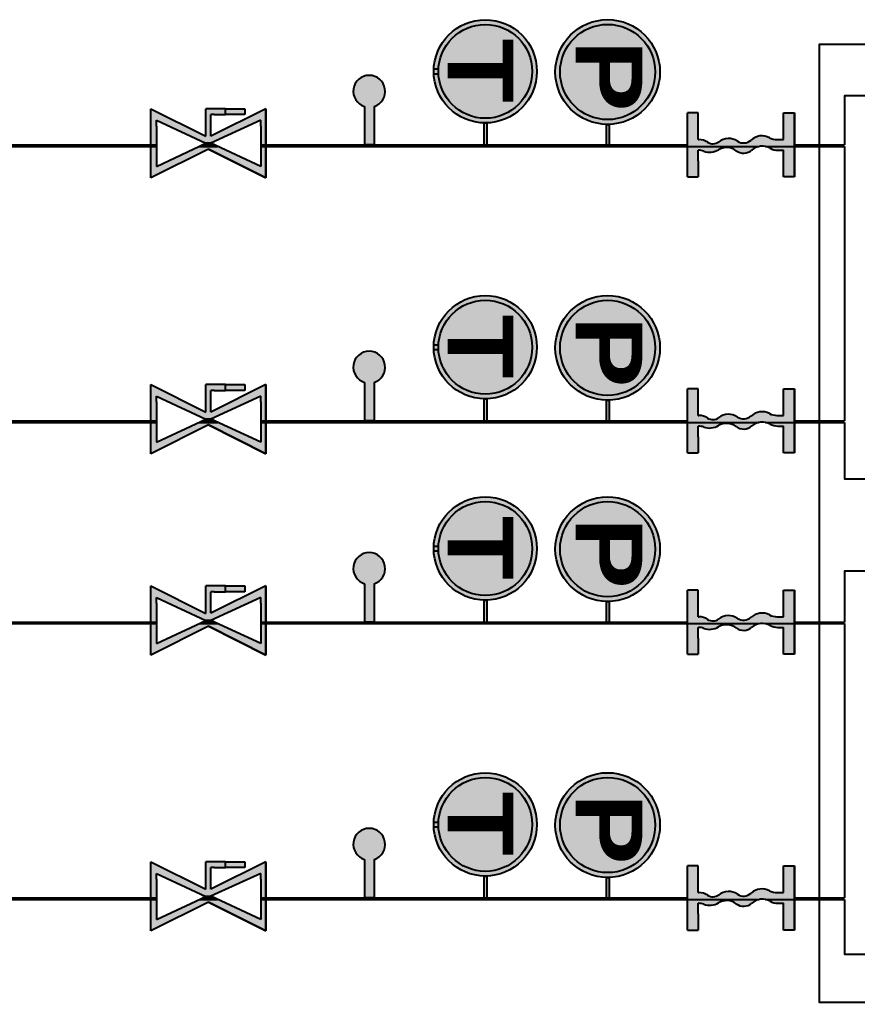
# Model space of a CAD drawing. Header units: millimetres. Extents: x -3738 to 3262, y -2165 to 2136.
# Drawn here: x 581.7 to 844.2, y -1167.2 to -859.4 of the extents above; entities that cross this region are included whole.
import ezdxf

# ---------------------------------------------------------------- set-up
doc = ezdxf.new("R2010")
doc.units = ezdxf.units.MM
doc.styles.get("Standard").update_dxf_attribs({"font": 'arial.ttf'})

msp = doc.modelspace()

# ---------------------------------------------------------------- hatches: boundary and pattern name
h = msp.add_hatch(color=256)
h.set_gradient(color1=(255, 255, 255), tint=1)
h.paths.add_polyline_path([(742.34, -875.61, 1), (712.94, -875.61, 1)], flags=16)
h.paths.add_polyline_path([(701.8, -859.92), (701.8, -890.97), (752.63, -890.97), (752.63, -859.92)], flags=9)
h = msp.add_hatch(color=256)
h.set_gradient(color1=(255, 255, 255), tint=1)
h.paths.add_polyline_path([(742.34, -875.61, 1), (712.94, -875.61, 1)], flags=16)
h.paths.add_polyline_path([(701.8, -859.92), (701.8, -890.97), (752.63, -890.97), (752.63, -859.92)], flags=9)
h = msp.add_hatch(color=256)
h.set_gradient(color1=(255, 255, 255), tint=1)
h.paths.add_polyline_path([(711.49, -876.34), (712.96, -876.34, -0.012506), (712.94, -875.61, -0.012506), (712.96, -874.87), (711.49, -874.87, 0.011368), (711.47, -875.61, 0.011368)])
h.paths.add_polyline_path([(711.49, -876.34, 0.977519), (743.81, -875.61, 0.977519), (711.49, -874.87), (712.96, -874.87, -0.975297), (742.34, -875.61, -0.975297), (712.96, -876.34)])
h = msp.add_hatch(color=256)
h.set_gradient(color1=(255, 255, 255), tint=1)
h.paths.add_polyline_path([(727.64, -890.31, -0.38517), (713.01, -877.08), (711.54, -877.08, 0.387795), (727.64, -891.78, 1), (727.64, -859.44, 0.387795), (711.54, -874.14), (713.01, -874.14, -0.38517), (727.64, -860.91, -1)])
h = msp.add_hatch(color=256)
h.set_gradient(color1=(255, 255, 255), tint=1)
h.paths.add_polyline_path([(780.88, -875.81, 1), (751.07, -875.81, 1)], flags=16)
h.paths.add_polyline_path([(741.74, -860.84), (741.74, -892.33), (793.29, -892.33), (793.29, -860.84)], flags=9)
h = msp.add_hatch(color=256)
h.set_gradient(color1=(255, 255, 255), tint=1)
h.paths.add_polyline_path([(780.88, -875.81, 1), (751.07, -875.81, 1)], flags=16)
h.paths.add_polyline_path([(741.74, -860.84), (741.74, -892.33), (793.29, -892.33), (793.29, -860.84)], flags=9)
h = msp.add_hatch(color=256)
h.set_gradient(color1=(255, 255, 255), tint=1)
h.paths.add_polyline_path([(749.6, -876.56), (751.09, -876.56, -0.025016), (751.09, -875.07), (749.6, -875.07, 0.022739)])
h.paths.add_polyline_path([(749.6, -876.56, 0.400957), (765.98, -892.21, 1), (765.98, -859.41, 0.400957), (749.6, -875.07), (751.09, -875.07, -0.399638), (765.98, -860.91, -1), (765.98, -890.72, -0.399638), (751.09, -876.56)])
h = msp.add_hatch(color=256)
h.set_gradient(color1=(255, 255, 255), tint=1)
h.paths.add_polyline_path([(765.98, -890.72, -0.38517), (751.14, -877.3), (749.65, -877.3, 0.387795), (765.98, -892.21, 1), (765.98, -859.41, 0.387795), (749.65, -874.32), (751.14, -874.32, -0.38517), (765.98, -860.91, -1)])
h = msp.add_hatch(color=256)
h.set_gradient(color1=(255, 255, 255), tint=1)
h.paths.add_polyline_path([(692.75, -886.63, 6.513131), (689.75, -886.63), (689.75, -898.63), (692.75, -898.63)])
h = msp.add_hatch(color=256)
h.set_gradient(color1=(0, 0, 255), color2=(255, 255, 0), tint=1)
h.paths.add_polyline_path([(641.63, -895.9), (641.63, -889.14), (642.63, -889.14), (646.23, -889.14), (646.23, -887.33), (640.02, -887.33), (640.02, -888.2), (640.02, -895.94), (622.8, -887.33), (622.8, -908.96), (640.83, -899.95), (658.85, -908.96), (658.85, -887.33)])
h.paths.add_polyline_path([(641.63, -898.13), (657.28, -890.94), (657.28, -892.74), (657.28, -903.56), (657.28, -905.36)], flags=16)
h.paths.add_polyline_path([(640.02, -898.15), (624.6, -905.36), (624.6, -903.56), (624.6, -892.74), (624.6, -890.94)], flags=16)
h = msp.add_hatch(color=256)
h.set_gradient(color1=(255, 255, 255), tint=1)
h.paths.add_polyline_path([(641.63, -895.9), (641.63, -889.14), (642.63, -889.14), (646.23, -889.14), (646.23, -887.33), (640.02, -887.33), (640.02, -888.2), (640.02, -895.94), (622.8, -887.33), (622.8, -908.96), (640.83, -899.95), (658.85, -908.96), (658.85, -887.33)])
h.paths.add_polyline_path([(657.28, -890.94), (657.28, -892.74), (657.28, -903.56), (657.28, -905.36), (641.63, -898.13)], flags=16)
h.paths.add_polyline_path([(640.02, -898.15), (624.6, -905.36), (624.6, -903.56), (624.6, -892.74), (624.6, -890.94)], flags=16)
h = msp.add_hatch(color=256)
h.set_gradient(color1=(255, 255, 255), tint=1)
h.paths.add_polyline_path([(652.23, -887.33), (646.23, -887.33), (646.23, -889.14), (652.23, -889.14)])
h = msp.add_hatch(color=256)
h.set_gradient(color1=(255, 255, 255), tint=1)
h.paths.add_polyline_path([(791.03, -908.69), (794.37, -908.69), (794.37, -903.67), (794.37, -900.32), (794.42, -900.32, -0.084871), (796.09, -900.61, 0.220547), (800.74, -900.16, -0.300962), (806.27, -900.47, 0.352674), (811.16, -900.28, -0.316574), (816.91, -899.68, 0.128167), (819.36, -900.32), (821.15, -900.32), (821.15, -908.69), (824.5, -908.69), (824.5, -888.61), (821.15, -888.61), (821.15, -896.98), (819.06, -896.98, -0.122528), (816.71, -896.39, 0.319388), (810.94, -897.15, -0.349002), (806.68, -897.48, 0.322318), (800.82, -897.65, -0.317246), (797.33, -897.79, 0.144959), (794.6, -896.98), (794.37, -896.98), (794.37, -893.63), (794.37, -888.61), (791.03, -888.61)])
h = msp.add_hatch(color=256)
h.set_gradient(color1=(255, 255, 255), tint=1)
h.paths.add_polyline_path([(728.14, -891.78), (727.64, -891.78), (727.14, -891.78), (727.14, -898.15), (728.14, -898.15)])
h.paths.add_polyline_path([(728.14, -898.15), (727.14, -898.15), (727.14, -898.65), (728.14, -898.65)])
h = msp.add_hatch(color=256)
h.set_gradient(color1=(255, 255, 255), tint=1)
h.paths.add_polyline_path([(766.48, -892.21), (765.98, -892.21), (765.48, -892.21), (765.48, -898.15), (766.48, -898.15)])
h.paths.add_polyline_path([(766.48, -898.15), (765.48, -898.15), (765.48, -898.65), (766.48, -898.65)])
h = msp.add_hatch(color=256)
h.set_gradient(color1=(255, 255, 255), tint=1)
edge = h.paths.add_edge_path()
edge.add_line((824.5, -899.15), (815.47, -899.15))
edge.add_arc((814.46, -904.07), 5.02, 60.7856, 78.3359, ccw=False)
edge.add_arc((819.36, -895.3), 5.02, 240.7856, 270)
edge.add_line((819.36, -900.32), (821.15, -900.32))
edge.add_line((821.15, -900.32), (821.15, -908.69))
edge.add_line((821.15, -908.69), (824.5, -908.69))
edge.add_line((824.5, -908.69), (824.5, -899.15))
h = msp.add_hatch(color=256)
h.set_gradient(color1=(255, 255, 255), tint=1)
h.paths.add_polyline_path([(742.34, -962.02, 1), (712.94, -962.02, 1)], flags=16)
h.paths.add_polyline_path([(701.8, -946.33), (701.8, -977.38), (752.63, -977.38), (752.63, -946.33)], flags=9)
h = msp.add_hatch(color=256)
h.set_gradient(color1=(255, 255, 255), tint=1)
h.paths.add_polyline_path([(742.34, -962.02, 1), (712.94, -962.02, 1)], flags=16)
h.paths.add_polyline_path([(701.8, -946.33), (701.8, -977.38), (752.63, -977.38), (752.63, -946.33)], flags=9)
h = msp.add_hatch(color=256)
h.set_gradient(color1=(255, 255, 255), tint=1)
h.paths.add_polyline_path([(711.49, -962.75), (712.96, -962.75, -0.012506), (712.94, -962.02, -0.012506), (712.96, -961.28), (711.49, -961.28, 0.011368), (711.47, -962.02, 0.011368)])
h.paths.add_polyline_path([(711.49, -962.75, 0.977519), (743.81, -962.02, 0.977519), (711.49, -961.28), (712.96, -961.28, -0.975297), (742.34, -962.02, -0.975297), (712.96, -962.75)])
h = msp.add_hatch(color=256)
h.set_gradient(color1=(255, 255, 255), tint=1)
h.paths.add_polyline_path([(727.64, -976.72, -0.38517), (713.01, -963.49), (711.54, -963.49, 0.387795), (727.64, -978.19, 1), (727.64, -945.85, 0.387795), (711.54, -960.55), (713.01, -960.55, -0.38517), (727.64, -947.32, -1)])
h = msp.add_hatch(color=256)
h.set_gradient(color1=(255, 255, 255), tint=1)
h.paths.add_polyline_path([(780.88, -962.22, 1), (751.07, -962.22, 1)], flags=16)
h.paths.add_polyline_path([(741.74, -947.25), (741.74, -978.74), (793.29, -978.74), (793.29, -947.25)], flags=9)
h = msp.add_hatch(color=256)
h.set_gradient(color1=(255, 255, 255), tint=1)
h.paths.add_polyline_path([(780.88, -962.22, 1), (751.07, -962.22, 1)], flags=16)
h.paths.add_polyline_path([(741.74, -947.25), (741.74, -978.74), (793.29, -978.74), (793.29, -947.25)], flags=9)
h = msp.add_hatch(color=256)
h.set_gradient(color1=(255, 255, 255), tint=1)
h.paths.add_polyline_path([(749.6, -962.97), (751.09, -962.97, -0.025016), (751.09, -961.48), (749.6, -961.48, 0.022739)])
h.paths.add_polyline_path([(749.6, -962.97, 0.400957), (765.98, -978.62, 1), (765.98, -945.82, 0.400957), (749.6, -961.48), (751.09, -961.48, -0.399638), (765.98, -947.31, -1), (765.98, -977.13, -0.399638), (751.09, -962.97)])
h = msp.add_hatch(color=256)
h.set_gradient(color1=(255, 255, 255), tint=1)
h.paths.add_polyline_path([(765.98, -977.13, -0.38517), (751.14, -963.71), (749.65, -963.71, 0.387795), (765.98, -978.62, 1), (765.98, -945.82, 0.387795), (749.65, -960.73), (751.14, -960.73, -0.38517), (765.98, -947.31, -1)])
h = msp.add_hatch(color=256)
h.set_gradient(color1=(255, 255, 255), tint=1)
h.paths.add_polyline_path([(692.75, -973.03, 6.513131), (689.75, -973.03), (689.75, -985.03), (692.75, -985.03)])
h = msp.add_hatch(color=256)
h.set_gradient(color1=(0, 0, 255), color2=(255, 255, 0), tint=1)
h.paths.add_polyline_path([(641.63, -982.31), (641.63, -975.55), (642.63, -975.55), (646.23, -975.55), (646.23, -973.74), (640.02, -973.74), (640.02, -974.61), (640.02, -982.35), (622.8, -973.74), (622.8, -995.37), (640.83, -986.36), (658.85, -995.37), (658.85, -973.74)])
h.paths.add_polyline_path([(641.63, -984.53), (657.28, -977.35), (657.28, -979.15), (657.28, -989.97), (657.28, -991.77)], flags=16)
h.paths.add_polyline_path([(640.02, -984.56), (624.6, -991.77), (624.6, -989.97), (624.6, -979.15), (624.6, -977.35)], flags=16)
h = msp.add_hatch(color=256)
h.set_gradient(color1=(255, 255, 255), tint=1)
h.paths.add_polyline_path([(641.63, -982.31), (641.63, -975.55), (642.63, -975.55), (646.23, -975.55), (646.23, -973.74), (640.02, -973.74), (640.02, -974.61), (640.02, -982.35), (622.8, -973.74), (622.8, -995.37), (640.83, -986.36), (658.85, -995.37), (658.85, -973.74)])
h.paths.add_polyline_path([(657.28, -977.35), (657.28, -979.15), (657.28, -989.97), (657.28, -991.77), (641.63, -984.53)], flags=16)
h.paths.add_polyline_path([(640.02, -984.56), (624.6, -991.77), (624.6, -989.97), (624.6, -979.15), (624.6, -977.35)], flags=16)
h = msp.add_hatch(color=256)
h.set_gradient(color1=(255, 255, 255), tint=1)
h.paths.add_polyline_path([(652.23, -973.74), (646.23, -973.74), (646.23, -975.55), (652.23, -975.55)])
h = msp.add_hatch(color=256)
h.set_gradient(color1=(255, 255, 255), tint=1)
h.paths.add_polyline_path([(791.03, -995.1), (794.37, -995.1), (794.37, -990.08), (794.37, -986.73), (794.42, -986.73, -0.084871), (796.09, -987.02, 0.220547), (800.74, -986.57, -0.300962), (806.27, -986.88, 0.352674), (811.16, -986.69, -0.316574), (816.91, -986.09, 0.128167), (819.36, -986.73), (821.15, -986.73), (821.15, -995.1), (824.5, -995.1), (824.5, -975.02), (821.15, -975.02), (821.15, -983.39), (819.06, -983.39, -0.122528), (816.71, -982.8, 0.319388), (810.94, -983.56, -0.349002), (806.68, -983.89, 0.322318), (800.82, -984.06, -0.317246), (797.33, -984.2, 0.144959), (794.6, -983.39), (794.37, -983.39), (794.37, -980.04), (794.37, -975.02), (791.03, -975.02)])
h = msp.add_hatch(color=256)
h.set_gradient(color1=(255, 255, 255), tint=1)
h.paths.add_polyline_path([(728.14, -978.19), (727.64, -978.19), (727.14, -978.19), (727.14, -984.56), (728.14, -984.56)])
h.paths.add_polyline_path([(728.14, -984.56), (727.14, -984.56), (727.14, -985.06), (728.14, -985.06)])
h = msp.add_hatch(color=256)
h.set_gradient(color1=(255, 255, 255), tint=1)
h.paths.add_polyline_path([(766.48, -978.62), (765.98, -978.62), (765.48, -978.62), (765.48, -984.56), (766.48, -984.56)])
h.paths.add_polyline_path([(766.48, -984.56), (765.48, -984.56), (765.48, -985.06), (766.48, -985.06)])
h = msp.add_hatch(color=256)
h.set_gradient(color1=(255, 255, 255), tint=1)
edge = h.paths.add_edge_path()
edge.add_line((824.5, -985.56), (815.47, -985.56))
edge.add_arc((814.46, -990.48), 5.02, 60.7856, 78.3359, ccw=False)
edge.add_arc((819.36, -981.71), 5.02, 240.7856, 270)
edge.add_line((819.36, -986.73), (821.15, -986.73))
edge.add_line((821.15, -986.73), (821.15, -995.1))
edge.add_line((821.15, -995.1), (824.5, -995.1))
edge.add_line((824.5, -995.1), (824.5, -985.56))
h = msp.add_hatch(color=256)
h.set_gradient(color1=(255, 255, 255), tint=1)
h.paths.add_polyline_path([(742.34, -1025.08, 1), (712.94, -1025.08, 1)], flags=16)
h.paths.add_polyline_path([(701.8, -1009.39), (701.8, -1040.44), (752.63, -1040.44), (752.63, -1009.39)], flags=9)
h = msp.add_hatch(color=256)
h.set_gradient(color1=(255, 255, 255), tint=1)
h.paths.add_polyline_path([(742.34, -1025.08, 1), (712.94, -1025.08, 1)], flags=16)
h.paths.add_polyline_path([(701.8, -1009.39), (701.8, -1040.44), (752.63, -1040.44), (752.63, -1009.39)], flags=9)
h = msp.add_hatch(color=256)
h.set_gradient(color1=(255, 255, 255), tint=1)
h.paths.add_polyline_path([(711.49, -1025.81), (712.96, -1025.81, -0.012506), (712.94, -1025.08, -0.012506), (712.96, -1024.34), (711.49, -1024.34, 0.011368), (711.47, -1025.08, 0.011368)])
h.paths.add_polyline_path([(711.49, -1025.81, 0.977519), (743.81, -1025.08, 0.977519), (711.49, -1024.34), (712.96, -1024.34, -0.975297), (742.34, -1025.08, -0.975297), (712.96, -1025.81)])
h = msp.add_hatch(color=256)
h.set_gradient(color1=(255, 255, 255), tint=1)
h.paths.add_polyline_path([(727.64, -1039.78, -0.38517), (713.01, -1026.55), (711.54, -1026.55, 0.387795), (727.64, -1041.25, 1), (727.64, -1008.91, 0.387795), (711.54, -1023.61), (713.01, -1023.61, -0.38517), (727.64, -1010.38, -1)])
h = msp.add_hatch(color=256)
h.set_gradient(color1=(255, 255, 255), tint=1)
h.paths.add_polyline_path([(749.6, -1026.03), (751.09, -1026.03, -0.025016), (751.09, -1024.54), (749.6, -1024.54, 0.022739)])
h.paths.add_polyline_path([(749.6, -1026.03, 0.400957), (765.98, -1041.68, 1), (765.98, -1008.88, 0.400957), (749.6, -1024.54), (751.09, -1024.54, -0.399638), (765.98, -1010.37, -1), (765.98, -1040.19, -0.399638), (751.09, -1026.03)])
h = msp.add_hatch(color=256)
h.set_gradient(color1=(255, 255, 255), tint=1)
h.paths.add_polyline_path([(765.98, -1040.19, -0.38517), (751.14, -1026.77), (749.65, -1026.77, 0.387795), (765.98, -1041.68, 1), (765.98, -1008.88, 0.387795), (749.65, -1023.79), (751.14, -1023.79, -0.38517), (765.98, -1010.37, -1)])
h = msp.add_hatch(color=256)
h.set_gradient(color1=(255, 255, 255), tint=1)
h.paths.add_polyline_path([(780.88, -1025.28, 1), (751.07, -1025.28, 1)], flags=16)
h.paths.add_polyline_path([(741.74, -1010.31), (741.74, -1041.8), (793.29, -1041.8), (793.29, -1010.31)], flags=9)
h = msp.add_hatch(color=256)
h.set_gradient(color1=(255, 255, 255), tint=1)
h.paths.add_polyline_path([(780.88, -1025.28, 1), (751.07, -1025.28, 1)], flags=16)
h.paths.add_polyline_path([(741.74, -1010.31), (741.74, -1041.8), (793.29, -1041.8), (793.29, -1010.31)], flags=9)
h = msp.add_hatch(color=256)
h.set_gradient(color1=(255, 255, 255), tint=1)
h.paths.add_polyline_path([(692.75, -1036.09, 6.513131), (689.75, -1036.09), (689.75, -1048.09), (692.75, -1048.09)])
h = msp.add_hatch(color=256)
h.set_gradient(color1=(0, 0, 255), color2=(255, 255, 0), tint=1)
h.paths.add_polyline_path([(641.63, -1045.37), (641.63, -1038.61), (642.63, -1038.61), (646.23, -1038.61), (646.23, -1036.8), (640.02, -1036.8), (640.02, -1037.67), (640.02, -1045.41), (622.8, -1036.8), (622.8, -1058.43), (640.83, -1049.42), (658.85, -1058.43), (658.85, -1036.8)])
h.paths.add_polyline_path([(641.63, -1047.6), (657.28, -1040.41), (657.28, -1042.21), (657.28, -1053.03), (657.28, -1054.83)], flags=16)
h.paths.add_polyline_path([(640.02, -1047.62), (624.6, -1054.83), (624.6, -1053.03), (624.6, -1042.21), (624.6, -1040.41)], flags=16)
h = msp.add_hatch(color=256)
h.set_gradient(color1=(255, 255, 255), tint=1)
h.paths.add_polyline_path([(641.63, -1045.37), (641.63, -1038.61), (642.63, -1038.61), (646.23, -1038.61), (646.23, -1036.8), (640.02, -1036.8), (640.02, -1037.67), (640.02, -1045.41), (622.8, -1036.8), (622.8, -1058.43), (640.83, -1049.42), (658.85, -1058.43), (658.85, -1036.8)])
h.paths.add_polyline_path([(657.28, -1040.41), (657.28, -1042.21), (657.28, -1053.03), (657.28, -1054.83), (641.63, -1047.6)], flags=16)
h.paths.add_polyline_path([(640.02, -1047.62), (624.6, -1054.83), (624.6, -1053.03), (624.6, -1042.21), (624.6, -1040.41)], flags=16)
h = msp.add_hatch(color=256)
h.set_gradient(color1=(255, 255, 255), tint=1)
h.paths.add_polyline_path([(652.23, -1036.8), (646.23, -1036.8), (646.23, -1038.61), (652.23, -1038.61)])
h = msp.add_hatch(color=256)
h.set_gradient(color1=(255, 255, 255), tint=1)
h.paths.add_polyline_path([(791.03, -1058.16), (794.37, -1058.16), (794.37, -1053.14), (794.37, -1049.79), (794.42, -1049.79, -0.084871), (796.09, -1050.08, 0.220547), (800.74, -1049.63, -0.300962), (806.27, -1049.94, 0.352674), (811.16, -1049.75, -0.316574), (816.91, -1049.15, 0.128167), (819.36, -1049.79), (821.15, -1049.79), (821.15, -1058.16), (824.5, -1058.16), (824.5, -1038.08), (821.15, -1038.08), (821.15, -1046.45), (819.06, -1046.45, -0.122528), (816.71, -1045.86, 0.319388), (810.94, -1046.62, -0.349002), (806.68, -1046.95, 0.322318), (800.82, -1047.12, -0.317246), (797.33, -1047.26, 0.144959), (794.6, -1046.45), (794.37, -1046.45), (794.37, -1043.1), (794.37, -1038.08), (791.03, -1038.08)])
h = msp.add_hatch(color=256)
h.set_gradient(color1=(255, 255, 255), tint=1)
h.paths.add_polyline_path([(728.14, -1041.25), (727.64, -1041.25), (727.14, -1041.25), (727.14, -1047.62), (728.14, -1047.62)])
h.paths.add_polyline_path([(728.14, -1047.62), (727.14, -1047.62), (727.14, -1048.12), (728.14, -1048.12)])
h = msp.add_hatch(color=256)
h.set_gradient(color1=(255, 255, 255), tint=1)
h.paths.add_polyline_path([(766.48, -1041.68), (765.98, -1041.68), (765.48, -1041.68), (765.48, -1047.62), (766.48, -1047.62)])
h.paths.add_polyline_path([(766.48, -1047.62), (765.48, -1047.62), (765.48, -1048.12), (766.48, -1048.12)])
h = msp.add_hatch(color=256)
h.set_gradient(color1=(255, 255, 255), tint=1)
edge = h.paths.add_edge_path()
edge.add_line((824.5, -1048.62), (815.47, -1048.62))
edge.add_arc((814.46, -1053.54), 5.02, 60.7856, 78.3359, ccw=False)
edge.add_arc((819.36, -1044.77), 5.02, 240.7856, 270)
edge.add_line((819.36, -1049.79), (821.15, -1049.79))
edge.add_line((821.15, -1049.79), (821.15, -1058.16))
edge.add_line((821.15, -1058.16), (824.5, -1058.16))
edge.add_line((824.5, -1058.16), (824.5, -1048.62))
h = msp.add_hatch(color=256)
h.set_gradient(color1=(255, 255, 255), tint=1)
h.paths.add_polyline_path([(742.34, -1111.49, 1), (712.94, -1111.49, 1)], flags=16)
h.paths.add_polyline_path([(701.8, -1095.8), (701.8, -1126.85), (752.63, -1126.85), (752.63, -1095.8)], flags=9)
h = msp.add_hatch(color=256)
h.set_gradient(color1=(255, 255, 255), tint=1)
h.paths.add_polyline_path([(742.34, -1111.49, 1), (712.94, -1111.49, 1)], flags=16)
h.paths.add_polyline_path([(701.8, -1095.8), (701.8, -1126.85), (752.63, -1126.85), (752.63, -1095.8)], flags=9)
h = msp.add_hatch(color=256)
h.set_gradient(color1=(255, 255, 255), tint=1)
h.paths.add_polyline_path([(711.49, -1112.22), (712.96, -1112.22, -0.012506), (712.94, -1111.49, -0.012506), (712.96, -1110.75), (711.49, -1110.75, 0.011368), (711.47, -1111.49, 0.011368)])
h.paths.add_polyline_path([(711.49, -1112.22, 0.977519), (743.81, -1111.49, 0.977519), (711.49, -1110.75), (712.96, -1110.75, -0.975297), (742.34, -1111.49, -0.975297), (712.96, -1112.22)])
h = msp.add_hatch(color=256)
h.set_gradient(color1=(255, 255, 255), tint=1)
h.paths.add_polyline_path([(727.64, -1126.19, -0.38517), (713.01, -1112.96), (711.54, -1112.96, 0.387795), (727.64, -1127.66, 1), (727.64, -1095.32, 0.387795), (711.54, -1110.02), (713.01, -1110.02, -0.38517), (727.64, -1096.79, -1)])
h = msp.add_hatch(color=256)
h.set_gradient(color1=(255, 255, 255), tint=1)
h.paths.add_polyline_path([(749.6, -1112.44), (751.09, -1112.44, -0.025016), (751.09, -1110.95), (749.6, -1110.95, 0.022739)])
h.paths.add_polyline_path([(749.6, -1112.44, 0.400957), (765.98, -1128.09, 1), (765.98, -1095.29, 0.400957), (749.6, -1110.95), (751.09, -1110.95, -0.399638), (765.98, -1096.78, -1), (765.98, -1126.6, -0.399638), (751.09, -1112.44)])
h = msp.add_hatch(color=256)
h.set_gradient(color1=(255, 255, 255), tint=1)
h.paths.add_polyline_path([(765.98, -1126.6, -0.38517), (751.14, -1113.18), (749.65, -1113.18, 0.387795), (765.98, -1128.09, 1), (765.98, -1095.29, 0.387795), (749.65, -1110.2), (751.14, -1110.2, -0.38517), (765.98, -1096.78, -1)])
h = msp.add_hatch(color=256)
h.set_gradient(color1=(255, 255, 255), tint=1)
h.paths.add_polyline_path([(780.88, -1111.69, 1), (751.07, -1111.69, 1)], flags=16)
h.paths.add_polyline_path([(741.74, -1096.72), (741.74, -1128.21), (793.29, -1128.21), (793.29, -1096.72)], flags=9)
h = msp.add_hatch(color=256)
h.set_gradient(color1=(255, 255, 255), tint=1)
h.paths.add_polyline_path([(780.88, -1111.69, 1), (751.07, -1111.69, 1)], flags=16)
h.paths.add_polyline_path([(741.74, -1096.72), (741.74, -1128.21), (793.29, -1128.21), (793.29, -1096.72)], flags=9)
h = msp.add_hatch(color=256)
h.set_gradient(color1=(255, 255, 255), tint=1)
h.paths.add_polyline_path([(692.75, -1122.5, 6.513131), (689.75, -1122.5), (689.75, -1134.5), (692.75, -1134.5)])
h = msp.add_hatch(color=256)
h.set_gradient(color1=(0, 0, 255), color2=(255, 255, 0), tint=1)
h.paths.add_polyline_path([(641.63, -1131.78), (641.63, -1125.02), (642.63, -1125.02), (646.23, -1125.02), (646.23, -1123.21), (640.02, -1123.21), (640.02, -1124.08), (640.02, -1131.82), (622.8, -1123.21), (622.8, -1144.84), (640.83, -1135.83), (658.85, -1144.84), (658.85, -1123.21)])
h.paths.add_polyline_path([(641.63, -1134), (657.28, -1126.82), (657.28, -1128.62), (657.28, -1139.44), (657.28, -1141.24)], flags=16)
h.paths.add_polyline_path([(640.02, -1134.03), (624.6, -1141.24), (624.6, -1139.44), (624.6, -1128.62), (624.6, -1126.82)], flags=16)
h = msp.add_hatch(color=256)
h.set_gradient(color1=(255, 255, 255), tint=1)
h.paths.add_polyline_path([(641.63, -1131.78), (641.63, -1125.02), (642.63, -1125.02), (646.23, -1125.02), (646.23, -1123.21), (640.02, -1123.21), (640.02, -1124.08), (640.02, -1131.82), (622.8, -1123.21), (622.8, -1144.84), (640.83, -1135.83), (658.85, -1144.84), (658.85, -1123.21)])
h.paths.add_polyline_path([(657.28, -1126.82), (657.28, -1128.62), (657.28, -1139.44), (657.28, -1141.24), (641.63, -1134)], flags=16)
h.paths.add_polyline_path([(640.02, -1134.03), (624.6, -1141.24), (624.6, -1139.44), (624.6, -1128.62), (624.6, -1126.82)], flags=16)
h = msp.add_hatch(color=256)
h.set_gradient(color1=(255, 255, 255), tint=1)
h.paths.add_polyline_path([(652.23, -1123.21), (646.23, -1123.21), (646.23, -1125.02), (652.23, -1125.02)])
h = msp.add_hatch(color=256)
h.set_gradient(color1=(255, 255, 255), tint=1)
h.paths.add_polyline_path([(791.03, -1144.57), (794.37, -1144.57), (794.37, -1139.55), (794.37, -1136.2), (794.42, -1136.2, -0.084871), (796.09, -1136.49, 0.220547), (800.74, -1136.04, -0.300962), (806.27, -1136.35, 0.352674), (811.16, -1136.16, -0.316574), (816.91, -1135.56, 0.128167), (819.36, -1136.2), (821.15, -1136.2), (821.15, -1144.57), (824.5, -1144.57), (824.5, -1124.49), (821.15, -1124.49), (821.15, -1132.86), (819.06, -1132.86, -0.122528), (816.71, -1132.27, 0.319388), (810.94, -1133.03, -0.349002), (806.68, -1133.36, 0.322318), (800.82, -1133.53, -0.317246), (797.33, -1133.66, 0.144959), (794.6, -1132.86), (794.37, -1132.86), (794.37, -1129.51), (794.37, -1124.49), (791.03, -1124.49)])
h = msp.add_hatch(color=256)
h.set_gradient(color1=(255, 255, 255), tint=1)
h.paths.add_polyline_path([(728.14, -1127.66), (727.64, -1127.66), (727.14, -1127.66), (727.14, -1134.03), (728.14, -1134.03)])
h.paths.add_polyline_path([(728.14, -1134.03), (727.14, -1134.03), (727.14, -1134.53), (728.14, -1134.53)])
h = msp.add_hatch(color=256)
h.set_gradient(color1=(255, 255, 255), tint=1)
h.paths.add_polyline_path([(766.48, -1128.09), (765.98, -1128.09), (765.48, -1128.09), (765.48, -1134.03), (766.48, -1134.03)])
h.paths.add_polyline_path([(766.48, -1134.03), (765.48, -1134.03), (765.48, -1134.53), (766.48, -1134.53)])
h = msp.add_hatch(color=256)
h.set_gradient(color1=(255, 255, 255), tint=1)
edge = h.paths.add_edge_path()
edge.add_line((824.5, -1135.03), (815.47, -1135.03))
edge.add_arc((814.46, -1139.95), 5.02, 60.7856, 78.3359, ccw=False)
edge.add_arc((819.36, -1131.18), 5.02, 240.7856, 270)
edge.add_line((819.36, -1136.2), (821.15, -1136.2))
edge.add_line((821.15, -1136.2), (821.15, -1144.57))
edge.add_line((821.15, -1144.57), (824.5, -1144.57))
edge.add_line((824.5, -1144.57), (824.5, -1135.03))

# ---------------------------------------------------------------- linework, layer by layer
for p, q in [((711.49, -874.87), (712.96, -874.87)), ((711.49, -876.34), (712.96, -876.34)), ((622.8, -890.94), (622.8, -887.33)), ((622.8, -908.96), (622.8, -887.33)), ((622.8, -887.33), (640.02, -895.94)), ((640.02, -888.2), (640.02, -887.33)), ((646.23, -887.33), (640.02, -887.33)), ((640.02, -895.94), (640.02, -888.2)), ((658.85, -887.33), (641.63, -895.9)), ((641.63, -895.9), (641.63, -889.14)), ((642.63, -889.14), (641.63, -889.14)), ((642.63, -889.14), (646.23, -889.14)), ((646.23, -889.14), (646.23, -887.33)), ((646.23, -887.33), (652.23, -887.33)), ((652.23, -889.14), (646.23, -889.14)), ((652.23, -887.33), (652.23, -889.14)), ((658.85, -890.94), (658.85, -887.33)), ((658.85, -887.33), (658.85, -908.96)), ((689.75, -886.63), (689.75, -898.63)), ((692.75, -886.63), (692.75, -898.63)), ((791.03, -891.96), (791.03, -888.61)), ((791.03, -908.69), (791.03, -888.61)), ((794.37, -888.61), (791.03, -888.61)), ((794.37, -893.63), (794.37, -888.61)), ((821.15, -896.98), (821.15, -888.61)), ((821.15, -888.61), (824.5, -888.61)), ((824.5, -891.96), (824.5, -888.61)), ((824.5, -888.61), (824.5, -908.69)), ((622.8, -908.96), (622.8, -890.94)), ((624.6, -892.74), (624.6, -890.94)), ((624.6, -890.94), (640.02, -898.15)), ((657.28, -890.94), (641.63, -898.13)), ((657.28, -892.74), (657.28, -890.94)), ((658.85, -908.96), (658.85, -890.94)), ((727.64, -891.78), (727.14, -891.78)), ((727.14, -891.78), (727.14, -898.65)), ((727.64, -891.78), (728.14, -891.78)), ((728.14, -891.78), (728.14, -898.65)), ((765.98, -892.21), (765.48, -892.21)), ((765.48, -892.21), (765.48, -898.65)), ((765.98, -892.21), (766.48, -892.21)), ((766.48, -892.21), (766.48, -898.65)), ((791.03, -908.69), (791.03, -891.96)), ((824.5, -908.69), (824.5, -891.96)), ((624.6, -892.74), (624.6, -903.56)), ((657.28, -892.74), (657.28, -903.56)), ((794.37, -896.98), (794.37, -893.63)), ((371.32, -898.64), (624.6, -898.64)), ((624.6, -905.36), (640.02, -898.15)), ((642.76, -898.65), (638.95, -898.65)), ((638.96, -898.64), (642.75, -898.64)), ((641.68, -898.15), (640.02, -898.15)), ((657.28, -905.36), (641.63, -898.13)), ((657.28, -898.64), (791.03, -898.64)), ((692.75, -898.63), (689.75, -898.63)), ((794.37, -896.98), (794.6, -896.98)), ((798.12, -898.15), (798.09, -898.15)), ((819.06, -896.98), (821.15, -896.98)), ((824.5, -898.64), (840.14, -898.64)), ((840.14, -898.64), (840.2, -898.64)), ((545.7, -899.14), (624.6, -899.14)), ((640.83, -899.95), (622.8, -908.96)), ((640.83, -899.95), (622.8, -908.96)), ((637.9, -899.14), (643.83, -899.14)), ((640.83, -899.95), (658.85, -908.96)), ((658.85, -908.96), (640.83, -899.95)), ((657.28, -899.14), (813.47, -899.14)), ((794.37, -903.67), (794.37, -900.32)), ((794.37, -900.32), (794.42, -900.32)), ((815.44, -899.14), (840.14, -899.14)), ((819.36, -900.32), (821.15, -900.32)), ((821.15, -908.69), (821.15, -900.32)), ((840.14, -899.14), (840.2, -899.14)), ((624.6, -903.56), (624.6, -905.36)), ((657.28, -903.56), (657.28, -905.36)), ((794.37, -903.67), (794.37, -908.69)), ((622.8, -908.96), (622.8, -905.36)), ((658.85, -908.96), (658.85, -905.36)), ((791.03, -908.69), (791.03, -905.34)), ((824.5, -908.69), (824.5, -905.34)), ((791.03, -908.69), (794.37, -908.69)), ((824.5, -908.69), (821.15, -908.69)), ((711.49, -961.28), (712.96, -961.28)), ((711.49, -962.75), (712.96, -962.75)), ((622.8, -977.35), (622.8, -973.74)), ((622.8, -995.37), (622.8, -973.74)), ((622.8, -973.74), (640.02, -982.35)), ((640.02, -974.61), (640.02, -973.74)), ((646.23, -973.74), (640.02, -973.74)), ((640.02, -982.35), (640.02, -974.61)), ((658.85, -973.74), (641.63, -982.31)), ((641.63, -982.31), (641.63, -975.55)), ((642.63, -975.55), (641.63, -975.55)), ((642.63, -975.55), (646.23, -975.55)), ((646.23, -975.55), (646.23, -973.74)), ((646.23, -973.74), (652.23, -973.74)), ((652.23, -975.55), (646.23, -975.55)), ((652.23, -973.74), (652.23, -975.55)), ((658.85, -977.35), (658.85, -973.74)), ((658.85, -973.74), (658.85, -995.37)), ((689.75, -973.03), (689.75, -985.03)), ((692.75, -973.03), (692.75, -985.03)), ((791.03, -978.36), (791.03, -975.02)), ((791.03, -995.1), (791.03, -975.02)), ((794.37, -975.02), (791.03, -975.02)), ((794.37, -980.04), (794.37, -975.02)), ((821.15, -983.39), (821.15, -975.02)), ((821.15, -975.02), (824.5, -975.02)), ((824.5, -978.36), (824.5, -975.02)), ((824.5, -975.02), (824.5, -995.1)), ((622.8, -995.37), (622.8, -977.35)), ((624.6, -979.15), (624.6, -977.35)), ((624.6, -977.35), (640.02, -984.56)), ((657.28, -977.35), (641.63, -984.53)), ((657.28, -979.15), (657.28, -977.35)), ((658.85, -995.37), (658.85, -977.35)), ((727.64, -978.19), (727.14, -978.19)), ((727.14, -978.19), (727.14, -985.06)), ((727.64, -978.19), (728.14, -978.19)), ((728.14, -978.19), (728.14, -985.06)), ((765.98, -978.62), (765.48, -978.62)), ((765.48, -978.62), (765.48, -985.06)), ((765.98, -978.62), (766.48, -978.62)), ((766.48, -978.62), (766.48, -985.06)), ((791.03, -995.1), (791.03, -978.36)), ((824.5, -995.1), (824.5, -978.36)), ((624.6, -979.15), (624.6, -989.97)), ((657.28, -979.15), (657.28, -989.97)), ((794.37, -983.39), (794.37, -980.04)), ((624.6, -991.77), (640.02, -984.56)), ((641.68, -984.56), (640.02, -984.56)), ((657.28, -991.77), (641.63, -984.53)), ((794.37, -983.39), (794.6, -983.39)), ((798.12, -984.56), (798.09, -984.56)), ((819.06, -983.39), (821.15, -983.39)), ((371.32, -985.55), (624.6, -985.55)), ((545.7, -985.05), (624.6, -985.05)), ((640.83, -986.36), (622.8, -995.37)), ((640.83, -986.36), (622.8, -995.37)), ((637.9, -985.55), (643.83, -985.55)), ((642.76, -985.06), (638.95, -985.06)), ((638.96, -985.05), (642.75, -985.05)), ((640.83, -986.36), (658.85, -995.37)), ((658.85, -995.37), (640.83, -986.36)), ((657.28, -985.05), (791.03, -985.05)), ((657.28, -985.55), (813.47, -985.55)), ((692.75, -985.03), (689.75, -985.03)), ((794.37, -990.08), (794.37, -986.73)), ((794.37, -986.73), (794.42, -986.73)), ((815.44, -985.55), (840.14, -985.55)), ((819.36, -986.73), (821.15, -986.73)), ((821.15, -995.1), (821.15, -986.73)), ((824.5, -985.06), (840.2, -985.06)), ((840.14, -985.55), (840.2, -985.55)), ((624.6, -989.97), (624.6, -991.77)), ((657.28, -989.97), (657.28, -991.77)), ((794.37, -990.08), (794.37, -995.1)), ((622.8, -995.37), (622.8, -991.77)), ((658.85, -995.37), (658.85, -991.77)), ((791.03, -995.1), (791.03, -991.75)), ((824.5, -995.1), (824.5, -991.75)), ((791.03, -995.1), (794.37, -995.1)), ((824.5, -995.1), (821.15, -995.1)), ((711.49, -1024.34), (712.96, -1024.34)), ((711.49, -1025.81), (712.96, -1025.81)), ((622.8, -1040.41), (622.8, -1036.8)), ((622.8, -1058.43), (622.8, -1036.8)), ((622.8, -1036.8), (640.02, -1045.41)), ((640.02, -1037.67), (640.02, -1036.8)), ((646.23, -1036.8), (640.02, -1036.8)), ((658.85, -1036.8), (641.63, -1045.37)), ((646.23, -1038.61), (646.23, -1036.8)), ((646.23, -1036.8), (652.23, -1036.8)), ((652.23, -1036.8), (652.23, -1038.61)), ((658.85, -1040.41), (658.85, -1036.8)), ((658.85, -1036.8), (658.85, -1058.43)), ((689.75, -1036.09), (689.75, -1048.09)), ((692.75, -1036.09), (692.75, -1048.09)), ((640.02, -1045.41), (640.02, -1037.67)), ((641.63, -1045.37), (641.63, -1038.61)), ((642.63, -1038.61), (641.63, -1038.61)), ((642.63, -1038.61), (646.23, -1038.61)), ((652.23, -1038.61), (646.23, -1038.61)), ((791.03, -1041.42), (791.03, -1038.08)), ((791.03, -1058.16), (791.03, -1038.08)), ((794.37, -1038.08), (791.03, -1038.08)), ((794.37, -1043.1), (794.37, -1038.08)), ((821.15, -1046.45), (821.15, -1038.08)), ((821.15, -1038.08), (824.5, -1038.08)), ((824.5, -1041.42), (824.5, -1038.08)), ((824.5, -1038.08), (824.5, -1058.16)), ((622.8, -1058.43), (622.8, -1040.41)), ((624.6, -1042.21), (624.6, -1040.41)), ((624.6, -1040.41), (640.02, -1047.62)), ((624.6, -1042.21), (624.6, -1053.03)), ((657.28, -1040.41), (641.63, -1047.6)), ((657.28, -1042.21), (657.28, -1040.41)), ((657.28, -1042.21), (657.28, -1053.03)), ((658.85, -1058.43), (658.85, -1040.41)), ((727.64, -1041.25), (727.14, -1041.25)), ((727.14, -1041.25), (727.14, -1048.12)), ((727.64, -1041.25), (728.14, -1041.25)), ((728.14, -1041.25), (728.14, -1048.12)), ((765.98, -1041.68), (765.48, -1041.68)), ((765.48, -1041.68), (765.48, -1048.12)), ((765.98, -1041.68), (766.48, -1041.68)), ((766.48, -1041.68), (766.48, -1048.12)), ((791.03, -1058.16), (791.03, -1041.42)), ((794.37, -1046.45), (794.37, -1043.1)), ((824.5, -1058.16), (824.5, -1041.42)), ((794.37, -1046.45), (794.6, -1046.45)), ((819.06, -1046.45), (821.15, -1046.45)), ((371.32, -1048.11), (624.6, -1048.11)), ((545.7, -1048.61), (624.6, -1048.61)), ((640.83, -1049.42), (622.8, -1058.43)), ((640.83, -1049.42), (622.8, -1058.43)), ((624.6, -1054.83), (640.02, -1047.62)), ((637.9, -1048.61), (643.83, -1048.61)), ((642.76, -1048.12), (638.95, -1048.12)), ((638.96, -1048.11), (642.75, -1048.11)), ((641.68, -1047.62), (640.02, -1047.62)), ((640.83, -1049.42), (658.85, -1058.43)), ((658.85, -1058.43), (640.83, -1049.42)), ((657.28, -1054.83), (641.63, -1047.6)), ((657.28, -1048.11), (791.03, -1048.11)), ((657.28, -1048.61), (813.47, -1048.61)), ((692.75, -1048.09), (689.75, -1048.09)), ((798.12, -1047.62), (798.09, -1047.62)), ((815.44, -1048.61), (840.14, -1048.61)), ((824.5, -1048.12), (840.2, -1048.12)), ((840.14, -1048.61), (840.2, -1048.61)), ((794.37, -1053.14), (794.37, -1049.79)), ((794.37, -1049.79), (794.42, -1049.79)), ((819.36, -1049.79), (821.15, -1049.79)), ((821.15, -1058.16), (821.15, -1049.79)), ((622.8, -1058.43), (622.8, -1054.83)), ((624.6, -1053.03), (624.6, -1054.83)), ((657.28, -1053.03), (657.28, -1054.83)), ((658.85, -1058.43), (658.85, -1054.83)), ((791.03, -1058.16), (791.03, -1054.81)), ((794.37, -1053.14), (794.37, -1058.16)), ((824.5, -1058.16), (824.5, -1054.81)), ((791.03, -1058.16), (794.37, -1058.16)), ((824.5, -1058.16), (821.15, -1058.16)), ((711.49, -1110.75), (712.96, -1110.75)), ((711.49, -1112.22), (712.96, -1112.22)), ((622.8, -1126.82), (622.8, -1123.21)), ((622.8, -1144.84), (622.8, -1123.21)), ((622.8, -1123.21), (640.02, -1131.82)), ((640.02, -1124.08), (640.02, -1123.21)), ((646.23, -1123.21), (640.02, -1123.21)), ((658.85, -1123.21), (641.63, -1131.78)), ((646.23, -1125.02), (646.23, -1123.21)), ((646.23, -1123.21), (652.23, -1123.21)), ((652.23, -1123.21), (652.23, -1125.02)), ((658.85, -1126.82), (658.85, -1123.21)), ((658.85, -1123.21), (658.85, -1144.84)), ((689.75, -1122.5), (689.75, -1134.5)), ((692.75, -1122.5), (692.75, -1134.5)), ((640.02, -1131.82), (640.02, -1124.08)), ((641.63, -1131.78), (641.63, -1125.02)), ((642.63, -1125.02), (641.63, -1125.02)), ((642.63, -1125.02), (646.23, -1125.02)), ((652.23, -1125.02), (646.23, -1125.02)), ((791.03, -1127.83), (791.03, -1124.49)), ((791.03, -1144.57), (791.03, -1124.49)), ((794.37, -1124.49), (791.03, -1124.49)), ((794.37, -1129.51), (794.37, -1124.49)), ((821.15, -1132.86), (821.15, -1124.49)), ((821.15, -1124.49), (824.5, -1124.49)), ((824.5, -1127.83), (824.5, -1124.49)), ((824.5, -1124.49), (824.5, -1144.57)), ((622.8, -1144.84), (622.8, -1126.82)), ((624.6, -1128.62), (624.6, -1126.82)), ((624.6, -1126.82), (640.02, -1134.03)), ((624.6, -1128.62), (624.6, -1139.44)), ((657.28, -1126.82), (641.63, -1134)), ((657.28, -1128.62), (657.28, -1126.82)), ((657.28, -1128.62), (657.28, -1139.44)), ((658.85, -1144.84), (658.85, -1126.82)), ((727.64, -1127.66), (727.14, -1127.66)), ((727.14, -1127.66), (727.14, -1134.53)), ((727.64, -1127.66), (728.14, -1127.66)), ((728.14, -1127.66), (728.14, -1134.53)), ((765.98, -1128.09), (765.48, -1128.09)), ((765.48, -1128.09), (765.48, -1134.53)), ((765.98, -1128.09), (766.48, -1128.09)), ((766.48, -1128.09), (766.48, -1134.53)), ((791.03, -1144.57), (791.03, -1127.83)), ((794.37, -1132.86), (794.37, -1129.51)), ((824.5, -1144.57), (824.5, -1127.83)), ((371.32, -1135.02), (624.6, -1135.02)), ((545.7, -1134.52), (624.6, -1134.52)), ((624.6, -1141.24), (640.02, -1134.03)), ((637.9, -1135.02), (643.83, -1135.02)), ((642.76, -1134.53), (638.95, -1134.53)), ((638.96, -1134.52), (642.75, -1134.52)), ((641.68, -1134.03), (640.02, -1134.03)), ((657.28, -1141.24), (641.63, -1134)), ((657.28, -1134.52), (791.03, -1134.52)), ((657.28, -1135.02), (813.47, -1135.02)), ((692.75, -1134.5), (689.75, -1134.5)), ((794.37, -1132.86), (794.6, -1132.86)), ((798.12, -1134.03), (798.09, -1134.03)), ((815.44, -1135.02), (840.14, -1135.02)), ((819.06, -1132.86), (821.15, -1132.86)), ((824.5, -1134.53), (840.2, -1134.53)), ((840.14, -1135.02), (840.2, -1135.02)), ((640.83, -1135.83), (622.8, -1144.84)), ((640.83, -1135.83), (622.8, -1144.84)), ((640.83, -1135.83), (658.85, -1144.84)), ((658.85, -1144.84), (640.83, -1135.83)), ((794.37, -1139.55), (794.37, -1136.2)), ((794.37, -1136.2), (794.42, -1136.2)), ((819.36, -1136.2), (821.15, -1136.2)), ((821.15, -1144.57), (821.15, -1136.2)), ((622.8, -1144.84), (622.8, -1141.24)), ((624.6, -1139.44), (624.6, -1141.24)), ((657.28, -1139.44), (657.28, -1141.24)), ((658.85, -1144.84), (658.85, -1141.24)), ((791.03, -1144.57), (791.03, -1141.22)), ((794.37, -1139.55), (794.37, -1144.57)), ((824.5, -1144.57), (824.5, -1141.22)), ((791.03, -1144.57), (794.37, -1144.57)), ((824.5, -1144.57), (821.15, -1144.57))]:
    msp.add_line(p, q)
for points in [[(832.31, -1135.02), (832.31, -1167.22), (1132.31, -1167.22), (1132.31, -867.22), (832.31, -867.22), (832.31, -898.64)], [(840.2, -985.55), (840.2, -1003.29), (1120.2, -1003.29), (1120.2, -883.29), (840.2, -883.29), (840.2, -898.64)], [(832.31, -899.14), (832.31, -985.06)], [(840.2, -899.14), (840.2, -985.06)], [(832.31, -985.55), (832.31, -1048.12)], [(840.2, -1135.02), (840.2, -1152.16), (1120.2, -1152.16), (1120.2, -1032.16), (840.2, -1032.16), (840.2, -1048.12)], [(832.31, -1048.61), (832.31, -1134.53)], [(840.2, -1048.61), (840.2, -1134.53)]]:
    msp.add_lwpolyline(points)
for centre, radius in [((727.64, -875.61), 16.17), ((727.64, -875.61), 14.7), ((765.98, -875.81), 16.4), ((765.98, -875.81), 14.91), ((727.64, -962.02), 16.17), ((727.64, -962.02), 14.7), ((765.98, -962.22), 16.4), ((765.98, -962.22), 14.91), ((727.64, -1025.08), 16.17), ((765.98, -1025.28), 16.4), ((727.64, -1025.08), 14.7), ((765.98, -1025.28), 14.91), ((727.64, -1111.49), 16.17), ((765.98, -1111.69), 16.4), ((727.64, -1111.49), 14.7), ((765.98, -1111.69), 14.91)]:
    msp.add_circle(centre, radius)
for centre, radius, start, end in [((691.25, -881.86), 5, 287.4576, 252.5424), ((794.6, -902), 5.02, 57.0076, 90), ((798.98, -895.25), 3.03, 237.0076, 307.4133), ((803.87, -901.64), 5.02, 55.953, 127.4133), ((808.6, -894.63), 3.43, 235.953, 312.9094), ((814.36, -900.83), 5.02, 62.0579, 132.9094), ((819.06, -891.96), 5.02, 242.0579, 270), ((794.42, -905.34), 5.02, 70.5955, 90), ((797.93, -895.37), 5.55, 250.5955, 300.3448), ((803.27, -904.5), 5.02, 53.3456, 120.3448), ((808.6, -897.34), 3.9, 233.3456, 311.0513), ((814.46, -904.07), 5.02, 60.7856, 131.0513), ((819.36, -895.3), 5.02, 240.7856, 270), ((691.25, -968.26), 5, 287.4576, 252.5424), ((794.6, -988.41), 5.02, 57.0076, 90), ((798.98, -981.66), 3.03, 237.0076, 307.4133), ((803.87, -988.05), 5.02, 55.953, 127.4133), ((808.6, -981.04), 3.43, 235.953, 312.9094), ((814.36, -987.24), 5.02, 62.0579, 132.9094), ((819.06, -978.36), 5.02, 242.0579, 270), ((794.42, -991.75), 5.02, 70.5955, 90), ((797.93, -981.78), 5.55, 250.5955, 300.3448), ((803.27, -990.91), 5.02, 53.3456, 120.3448), ((808.6, -983.75), 3.9, 233.3456, 311.0513), ((814.46, -990.48), 5.02, 60.7856, 131.0513), ((819.36, -981.71), 5.02, 240.7856, 270), ((691.25, -1031.33), 5, 287.4576, 252.5424), ((794.6, -1051.47), 5.02, 57.0076, 90), ((803.87, -1051.11), 5.02, 55.953, 127.4133), ((814.36, -1050.3), 5.02, 62.0579, 132.9094), ((819.06, -1041.42), 5.02, 242.0579, 270), ((797.93, -1044.84), 5.55, 250.5955, 300.3448), ((798.98, -1044.72), 3.03, 237.0076, 307.4133), ((803.27, -1053.97), 5.02, 53.3456, 120.3448), ((808.6, -1044.1), 3.43, 235.953, 312.9094), ((814.46, -1053.54), 5.02, 60.7856, 131.0513), ((819.36, -1044.77), 5.02, 240.7856, 270), ((794.42, -1054.81), 5.02, 70.5955, 90), ((808.6, -1046.81), 3.9, 233.3456, 311.0513), ((691.25, -1117.73), 5, 287.4576, 252.5424), ((803.87, -1137.52), 5.02, 55.953, 127.4133), ((814.36, -1136.71), 5.02, 62.0579, 132.9094), ((819.06, -1127.83), 5.02, 242.0579, 270), ((794.6, -1137.88), 5.02, 57.0076, 90), ((798.98, -1131.13), 3.03, 237.0076, 307.4133), ((803.27, -1140.38), 5.02, 53.3456, 120.3448), ((808.6, -1130.51), 3.43, 235.953, 312.9094), ((814.46, -1139.95), 5.02, 60.7856, 131.0513), ((819.36, -1131.18), 5.02, 240.7856, 270), ((794.42, -1141.22), 5.02, 70.5955, 90), ((797.93, -1131.25), 5.55, 250.5955, 300.3448), ((808.6, -1133.22), 3.9, 233.3456, 311.0513)]:
    msp.add_arc(centre, radius, start, end)

# ---------------------------------------------------------------- texts
at = {"attachment_point": 1, "rotation": 270}
for s, insert, char_height, width in [('\\pxqc;{\\fArial Black|b0|i0|c0|p34;T}', (736.42, -875.23), 20.5812, 0.3218), ('\\pxqc;{\\fArial Black|b0|i0|c0|p34;P}', (776.86, -876.86), 20.8695, 0.3263), ('\\pxqc;{\\fArial Black|b0|i0|c0|p34;T}', (736.42, -961.64), 20.5812, 0.3218), ('\\pxqc;{\\fArial Black|b0|i0|c0|p34;P}', (776.86, -963.27), 20.8695, 0.3263), ('\\pxqc;{\\fArial Black|b0|i0|c0|p34;T}', (736.42, -1024.7), 20.5812, 0.3218), ('\\pxqc;{\\fArial Black|b0|i0|c0|p34;P}', (776.86, -1026.33), 20.8695, 0.3263), ('\\pxqc;{\\fArial Black|b0|i0|c0|p34;T}', (736.42, -1111.11), 20.5812, 0.3218), ('\\pxqc;{\\fArial Black|b0|i0|c0|p34;P}', (776.86, -1112.74), 20.8695, 0.3263)]:
    msp.add_mtext(s, dxfattribs=dict(at, insert=insert, char_height=char_height, width=width))

doc.saveas('drawing.dxf')
